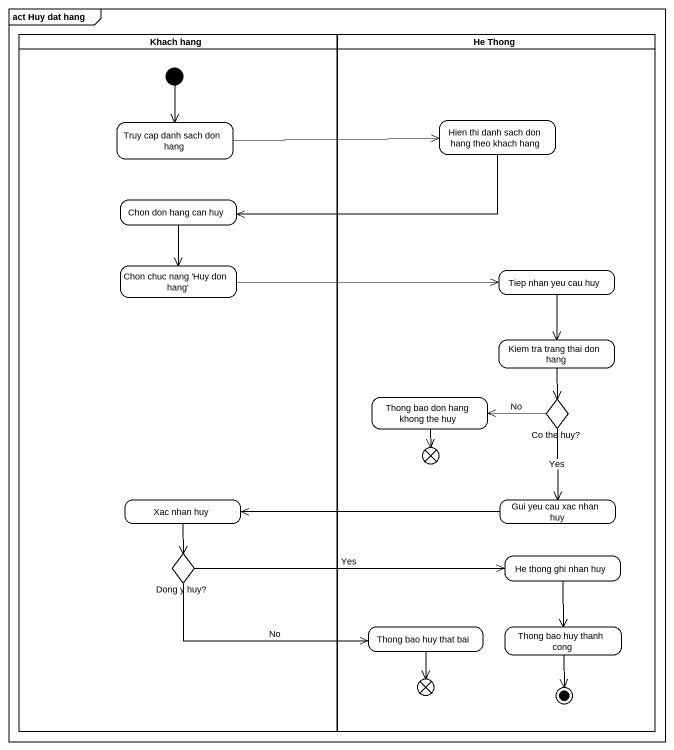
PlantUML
@startuml
mainframe act Huy dat hang
hide empty description
state "Khach hang" as Khach_hang <<partition>> {
  state "Truy cap danh sach don hang" as Truy_cap_danh_sach_don_hang
  state "Chon don hang can huy" as Chon_don_hang_can_huy
  state "Chon chuc nang 'Huy don hang'" as Chon_chuc_nang_Huy_don_hang
  state "Xac nhan huy" as Xac_nhan_huy
  state "Dong y huy?" as Dong_y_huy <<choice>>
  [*] --> Truy_cap_danh_sach_don_hang
}
state "He Thong" as He_Thong <<partition>> {
  state "Hien thi danh sach don hang theo khach hang" as Hien_thi_danh_sach_don_hang
  state "Tiep nhan yeu cau huy" as Tiep_nhan_yeu_cau_huy
  state "Kiem tra trang thai don hang" as Kiem_tra_trang_thai_don_hang
  state "Thong bao don hang khong the huy" as Thong_bao_don_hang_khong
  state "Co the huy?" as Co_the_huy <<choice>>
  state flowfinal1 <<end>>
  state "Gui yeu cau xac nhan huy" as Gui_yeu_cau_xac_nhan_huy
  state "He thong ghi nhan huy" as He_thong_ghi_nhan_huy
  state "Thong bao huy that bai" as Thong_bao_huy_that_bai
  state "Thong bao huy thanh cong" as Thong_bao_huy_thanh_cong
  state flowfinal2 <<end>>
  Thong_bao_huy_thanh_cong --> [*]
}
Truy_cap_danh_sach_don_hang -right-> Hien_thi_danh_sach_don_hang
Hien_thi_danh_sach_don_hang -left-> Chon_don_hang_can_huy
Chon_don_hang_can_huy --> Chon_chuc_nang_Huy_don_hang
Chon_chuc_nang_Huy_don_hang -right-> Tiep_nhan_yeu_cau_huy
Tiep_nhan_yeu_cau_huy --> Kiem_tra_trang_thai_don_hang
Kiem_tra_trang_thai_don_hang --> Co_the_huy
Thong_bao_don_hang_khong --> flowfinal1
Co_the_huy -left-> Thong_bao_don_hang_khong : No
Co_the_huy --> Gui_yeu_cau_xac_nhan_huy : Yes
Xac_nhan_huy --> Dong_y_huy
Gui_yeu_cau_xac_nhan_huy -left-> Xac_nhan_huy
Dong_y_huy -right-> He_thong_ghi_nhan_huy : Yes
Dong_y_huy -right-> Thong_bao_huy_that_bai : No
He_thong_ghi_nhan_huy --> Thong_bao_huy_thanh_cong
Thong_bao_huy_that_bai --> flowfinal2
@enduml
